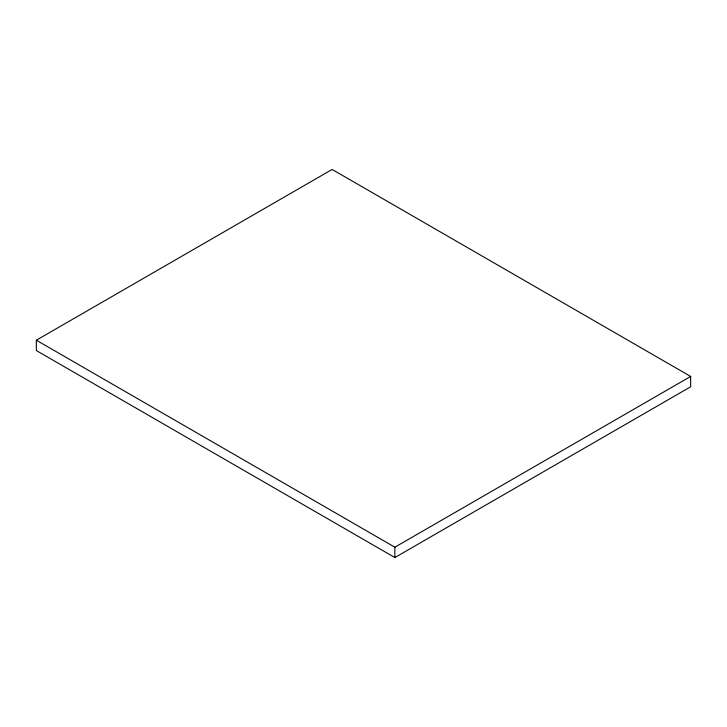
<?xml version="1.0" encoding="UTF-8"?>
<svg xmlns="http://www.w3.org/2000/svg" width="727" height="727" viewBox="0 0 727 727"><rect width="100%" height="100%" fill="white"/><g stroke="black" fill="none" stroke-linecap="round" stroke-linejoin="round"><path stroke-width="1.09" d="M36.35 340.218L332.13 169.446L690.65 376.441L690.65 386.782L394.87 557.554L36.35 350.559L36.35 340.218L394.87 547.204L690.65 376.441M394.87 547.204L394.87 557.554"/></g></svg>
